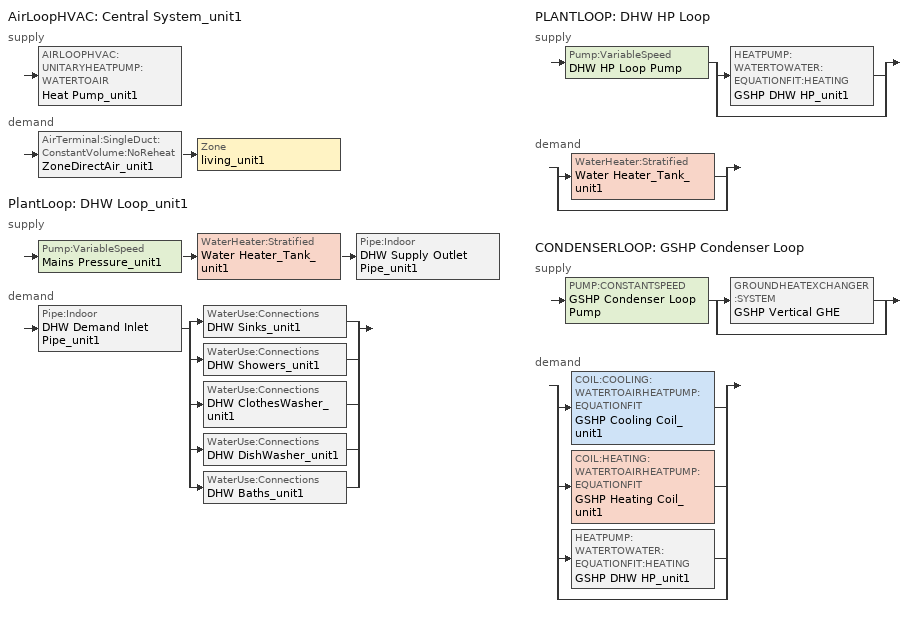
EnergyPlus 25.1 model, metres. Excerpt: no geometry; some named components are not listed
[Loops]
AirLoopHVAC 'Central System_unit1'
 supply: AIRLOOPHVAC:UNITARYHEATPUMP:WATERTOAIR 'Heat Pump_unit1'
 demand: AirTerminal:SingleDuct:ConstantVolume:NoReheat 'ZoneDirectAir_unit1' > Zone 'living_unit1'
PlantLoop 'DHW Loop_unit1'
 supply: Pump:VariableSpeed 'Mains Pressure_unit1' > WaterHeater:Stratified 'Water Heater_Tank_unit1' > Pipe:Indoor 'DHW Supply Outlet Pipe_unit1'
 demand: Pipe:Indoor 'DHW Demand Inlet Pipe_unit1' > split
  | WaterUse:Connections 'DHW Sinks_unit1'
  | WaterUse:Connections 'DHW Showers_unit1'
  | WaterUse:Connections 'DHW ClothesWasher_unit1'
  | WaterUse:Connections 'DHW DishWasher_unit1'
  | WaterUse:Connections 'DHW Baths_unit1'
PLANTLOOP 'DHW HP Loop'
 supply: Pump:VariableSpeed 'DHW HP Loop Pump' > split
  | HEATPUMP:WATERTOWATER:EQUATIONFIT:HEATING 'GSHP DHW HP_unit1'
  | bypass
 demand: split
  | WaterHeater:Stratified 'Water Heater_Tank_unit1'
  | bypass
CONDENSERLOOP 'GSHP Condenser Loop'
 supply: PUMP:CONSTANTSPEED 'GSHP Condenser Loop Pump' > split
  | GROUNDHEATEXCHANGER:SYSTEM 'GSHP Vertical GHE'
  | bypass
 demand: split
  | COIL:COOLING:WATERTOAIRHEATPUMP:EQUATIONFIT 'GSHP Cooling Coil_unit1'
  | COIL:HEATING:WATERTOAIRHEATPUMP:EQUATIONFIT 'GSHP Heating Coil_unit1'
  | HEATPUMP:WATERTOWATER:EQUATIONFIT:HEATING 'GSHP DHW HP_unit1'
  | bypass
[Material] Thermal Absorptance=0.9
Name | Roughness | Thickness | Conductivity | Density | Specific Heat | Solar Absorptance | Visible Absorptance
CopperPipe | MediumRough | 0.01905 | 401 | 2243 | 837 | 0.65 | 0.65
Pipe Insulation | VeryRough | 0.0406504 | 0.0331717 | 91 | 836 | 0.5 | 0.5
[Construction]
Insulated Pipe: Pipe Insulation, CopperPipe
[DesignSpecification:OutdoorAir]
SZ_DSOA_living_unit1: Outdoor Air Method=Flow/Zone; Outdoor Air Flow per Person=0; Outdoor Air Flow per Zone=0.0424753
[Sizing:Zone]
living_unit1: Zone Cooling Design Supply Air Temperature Input Method=SupplyAirTemperature; Zone Cooling Design Supply Air Temperature=12; Zone Heating Design Supply Air Temperature Input Method=SupplyAirTemperature; Zone Heating Design Supply Air Temperature=32.22; Zone Cooling Design Supply Air Humidity Ratio=0.0075; Zone Heating Design Supply Air Humidity Ratio=0.008; Design Specification Outdoor Air Object=SZ_DSOA_living_unit1; Cooling Design Air Flow Method=DesignDay; Cooling Minimum Air Flow per Zone Floor Area=0.000762; Heating Design Air Flow Method=DesignDay; Heating Maximum Air Flow per Zone Floor Area=0.002032; Heating Maximum Air Flow=0.141576; Heating Maximum Air Flow Fraction=0.3
[Sizing:System]
Central System_unit1: Type of Load to Size On=Sensible; Design Outdoor Air Flow Rate=autosize; Central Heating Maximum System Air Flow Ratio=1; Preheat Design Temperature=7; Preheat Design Humidity Ratio=0.008; Precool Design Temperature=11; Precool Design Humidity Ratio=0.0075; Central Cooling Design Supply Air Temperature=12; Central Heating Design Supply Air Temperature=32.22; Type of Zone Sum to Use=NonCoincident; 100 Outdoor Air in Cooling=No; 100 Outdoor Air in Heating=No; Central Cooling Design Supply Air Humidity Ratio=0.0075; Central Heating Design Supply Air Humidity Ratio=0.008; Cooling Supply Air Flow Rate Method=DesignDay; Heating Supply Air Flow Rate Method=DesignDay; Zone Maximum Outdoor Air Fraction=1; Cooling Design Capacity Method=FractionOfAutosizedCoolingCapacity; Cooling Design Capacity=autosize; Fraction of Autosized Cooling Design Capacity=1.15; Heating Design Capacity Method=FractionOfAutosizedHeatingCapacity; Heating Design Capacity=autosize; Fraction of Autosized Heating Design Capacity=1.25; Central Cooling Capacity Control Method=OnOff
[Sizing:Plant]
DHW Loop_unit1: Loop Type=Heating; Design Loop Exit Temperature=48.8889; Loop Design Temperature Difference=5.55556
[SIZING:PLANT] Sizing Option=NonCoincident; Zone Timesteps in Averaging Window=1
Name | Loop Type | Design Loop Exit Temperature | Loop Design Temperature Difference
DHW HP Loop | Heating | 55 | 16.99
GSHP Condenser Loop | Condenser | 30 | 5.5
[ZoneControl:Thermostat]
Zone Thermostat_unit1: Zone or ZoneList=living_unit1; Control Type Schedule=zone_control_type; Control 1=thermostat_living Dual SP Control
[ThermostatSetpoint:DualSetpoint]
thermostat_living Dual SP Control: Heating Setpoint Temperature Schedule=heating_sch; Cooling Setpoint Temperature Schedule=cooling_sch
[ZoneHVAC:EnergyRecoveryVentilator]
ERV_unit1: Availability Schedule=always_avail; Heat Exchanger=OA_Heat_Recovery_Unit1; Supply Air Flow Rate=0.0424753; Exhaust Air Flow Rate=0.0424753; Supply Air Fan=OASupplyFan_unit1; Exhaust Air Fan=OAExhaustFan_unit1
[AirTerminal:SingleDuct:ConstantVolume:NoReheat]
ZoneDirectAir_unit1: Availability Schedule=always_avail; Maximum Air Flow Rate=autosize
[Zone equipment]
living_unit1: ZoneDirectAir_unit1, ERV_unit1
[Fan:OnOff] Availability Schedule=always_avail
Name | Fan Total Efficiency | Pressure Rise | Maximum Flow Rate | Motor Efficiency | Motor In Airstream Fraction | EndUse Subcategory
Supply Fan_unit1 | 0.50054 | 400 | autosize | 0.863 | 1 | General
OASupplyFan_unit1; OAExhaustFan_unit1 | 0.6 | 1059.44 | 0.0424753 | 1 | 0 | Ventilation
[Coil:Heating:Electric]
Supp Heating Coil_unit1: Availability Schedule=always_avail; Efficiency=1; Nominal Capacity=autosize
[COIL:COOLING:WATERTOAIRHEATPUMP:EQUATIONFIT]
GSHP Cooling Coil_unit1: Rated Air Flow Rate=autosize; Rated Water Flow Rate=autosize; Gross Rated Total Cooling Capacity=autosize; Gross Rated Sensible Cooling Capacity=autosize; Gross Rated Cooling COP=7.00776; Rated Entering Water Temperature=25; Rated Entering Air DryBulb Temperature=27; Rated Entering Air WetBulb Temperature=19; Total Cooling Capacity Curve=GSHP_TotCoolCap; Sensible Cooling Capacity Curve=GSHP_CoolSensCap; Cooling Power Consumption Curve=GSHP_CoolPow; Part Load Fraction Correlation Curve=GSHP_PLF; Nominal Time for Condensate Removal to Begin=0; Ratio of Initial Moisture Evaporation Rate and Steady State Latent Capacity=0; Maximum Cycling Rate=2.5; Latent Capacity Time Constant=60; Fan Delay Time=60
[COIL:HEATING:WATERTOAIRHEATPUMP:EQUATIONFIT]
GSHP Heating Coil_unit1: Rated Air Flow Rate=autosize; Rated Water Flow Rate=autosize; Gross Rated Heating Capacity=autosize; Gross Rated Heating COP=3.16705; Rated Entering Water Temperature=0; Rated Entering Air DryBulb Temperature=20; Ratio of Rated Heating Capacity to Rated Cooling Capacity=1; Heating Capacity Curve=GSHP_HeatCap; Heating Power Consumption Curve=GSHP_HeatPow; Part Load Fraction Correlation Curve=GSHP_PLF
[HeatExchanger:AirToAir:SensibleAndLatent]
OA_Heat_Recovery_Unit1: Availability Schedule=always_avail; Nominal Supply Air Flow Rate=0.0424753; Sensible Effectiveness at 100 Heating Air Flow=0.65; Latent Effectiveness at 100 Heating Air Flow=0; Sensible Effectiveness at 100 Cooling Air Flow=0.65; Latent Effectiveness at 100 Cooling Air Flow=0; Nominal Electric Power=0; Supply Air Outlet Temperature Control=No; Heat Exchanger Type=Plate; Frost Control Type=None; Threshold Temperature=-16.8333; Initial Defrost Time Fraction=0.083; Rate of Defrost Time Fraction Increase=0.0216; Economizer Lockout=No
[AIRLOOPHVAC:UNITARYHEATPUMP:WATERTOAIR]
Heat Pump_unit1: Availability Schedule=always_avail; Supply Air Flow Rate=autosize; Controlling Zone or Thermostat Location=living_unit1; Supply Air Fan=Supply Fan_unit1; Heating Coil=GSHP Heating Coil_unit1; Heating Convergence=0.001; Cooling Coil=GSHP Cooling Coil_unit1; Cooling Convergence=0.001; Supplemental Heating Coil=Supp Heating Coil_unit1; Maximum Supply Air Temperature from Supplemental Heater=50; Maximum Outdoor DryBulb Temperature for Supplemental Heater Operation=10; Fan Placement=BlowThrough; Supply Air Fan Operating Mode Schedule=fan_cycle; Dehumidification Control Type=None; Heat Pump Coil Water Flow Mode=Cycling
[AirLoopHVAC]
Central System_unit1: Design Supply Air Flow Rate=autosize
[Pipe:Indoor] Construction=Insulated Pipe; Environment Type=ZONE; Ambient Temperature Zone=living_unit1; Pipe Inside Diameter=0.02; Pipe Length=7
DHW Demand Inlet Pipe_unit1; DHW Supply Outlet Pipe_unit1
[Pump:VariableSpeed]
Mains Pressure_unit1: Design Maximum Flow Rate=autosize; Design Pump Head=1; Design Power Consumption=0; Motor Efficiency=1; Fraction of Motor Inefficiencies to Fluid Stream=0; Coefficient 1 of the Part Load Performance Curve=0; Coefficient 2 of the Part Load Performance Curve=1; Coefficient 3 of the Part Load Performance Curve=0; Coefficient 4 of the Part Load Performance Curve=0; Design Minimum Flow Rate=0; Pump Control Type=Intermittent
[PUMP:VARIABLESPEED]
DHW HP Loop Pump: Design Maximum Flow Rate=autosize; Design Pump Head=50000; Design Power Consumption=autosize; Motor Efficiency=0.87; Fraction of Motor Inefficiencies to Fluid Stream=0; Coefficient 1 of the Part Load Performance Curve=0; Coefficient 2 of the Part Load Performance Curve=1; Coefficient 3 of the Part Load Performance Curve=0; Coefficient 4 of the Part Load Performance Curve=0; Design Minimum Flow Rate=0; Pump Control Type=Intermittent; Design Power Sizing Method=PowerPerFlowPerPressure; Design Electric Power per Unit Flow Rate=348701.1; Design Shaft Power per Unit Flow Rate per Unit Head=1.28205; Design Minimum Flow Rate Fraction=0; EndUse Subcategory=General
[PUMP:CONSTANTSPEED]
GSHP Condenser Loop Pump: Design Flow Rate=autosize; Design Pump Head=50000; Design Power Consumption=autosize; Motor Efficiency=0.87; Fraction of Motor Inefficiencies to Fluid Stream=0; Pump Control Type=Continuous; Design Power Sizing Method=PowerPerFlowPerPressure; Design Electric Power per Unit Flow Rate=348701.1; Design Shaft Power per Unit Flow Rate per Unit Head=1.28205; EndUse Subcategory=General
[HEATPUMP:WATERTOWATER:EQUATIONFIT:HEATING]
GSHP DHW HP_unit1: Reference Load Side Flow Rate=autosize; Reference Source Side Flow Rate=autosize; Reference Heating Capacity=autosize; Reference Heating Power Consumption=autosize; Heating Capacity Curve=GSHP_HeatCap_QuadLinear; Heating Compressor Power Curve=GSHP_HeatPwr_QuadLinear; Reference Coefficient of Performance=7.5; Sizing Factor=1
[WaterHeater:Stratified]
Water Heater_Tank_unit1: EndUse Subcategory=Water Heater; Tank Volume=0.302833; Tank Height=1.594; Tank Shape=VerticalCylinder; Maximum Temperature Limit=60; Heater Priority Control=MasterSlave; Heater 1 Setpoint Temperature Schedule=Water Heater_Tank_unit1 Backup Setpoint; Heater 1 Deadband Temperature Difference=2; Heater 1 Capacity=4500; Heater 1 Height=1.129; Heater 2 Setpoint Temperature Schedule=Water Heater_Tank_unit1 Backup Setpoint; Heater 2 Deadband Temperature Difference=2; Heater 2 Capacity=0; Heater 2 Height=0.266; Heater Fuel Type=Electricity; Heater Thermal Efficiency=1; Off Cycle Parasitic Fuel Consumption Rate=8.3; Off Cycle Parasitic Fuel Type=Electricity; Off Cycle Parasitic Heat Fraction to Tank=0; Off Cycle Parasitic Height=1; On Cycle Parasitic Fuel Consumption Rate=8.3; On Cycle Parasitic Fuel Type=Electricity; On Cycle Parasitic Heat Fraction to Tank=0; On Cycle Parasitic Height=1; Ambient Temperature Indicator=Zone; Ambient Temperature Zone=garage1; Uniform Skin Loss Coefficient per Unit Area to Ambient Temperature=0.232136; Skin Loss Fraction to Zone=1; Off Cycle Flue Loss Fraction to Zone=1; Use Side Effectiveness=1; Use Side Inlet Height=0; Use Side Outlet Height=autocalculate; Source Side Effectiveness=1; Source Side Inlet Height=0.7; Source Side Outlet Height=0; Inlet Mode=Fixed; Use Side Design Flow Rate=autosize; Source Side Design Flow Rate=0.0001174; Indirect Water Heating Recovery Time=1.5; Number of Nodes=6; Source Side Flow Control Mode=StorageTank
[WaterHeater:Sizing]
Water Heater_Tank_unit1: Design Mode=ResidentialHUD-FHAMinimum; Number of Bedrooms=3; Number of Bathrooms=3
[PlantLoop]
DHW Loop_unit1: Fluid Type=Water; Plant Equipment Operation Scheme=DHW Loop Operation_unit1; Maximum Loop Temperature=100; Minimum Loop Temperature=0; Maximum Loop Flow Rate=autosize; Minimum Loop Flow Rate=0; Plant Loop Volume=autocalculate; Load Distribution Scheme=Optimal
[PLANTLOOP]
DHW HP Loop: Fluid Type=Water; Plant Equipment Operation Scheme=DHW HP Loop Operation Schemes; Maximum Loop Temperature=70; Minimum Loop Temperature=10; Maximum Loop Flow Rate=autosize; Minimum Loop Flow Rate=0; Plant Loop Volume=autosize; Load Distribution Scheme=Optimal; Plant Loop Demand Calculation Scheme=SingleSetpoint; Common Pipe Simulation=None; Pressure Simulation Type=None; Loop Circulation Time=2
[CONDENSERLOOP]
GSHP Condenser Loop: Fluid Type=UserDefinedFluidType; User Defined Fluid Type=GSHP Condenser Loop PropyleneGlycol 30%; Condenser Equipment Operation Scheme=GSHP Condenser Loop Operation Schemes; Maximum Loop Temperature=80; Minimum Loop Temperature=-10; Maximum Loop Flow Rate=autosize; Minimum Loop Flow Rate=0; Condenser Loop Volume=autocalculate; Load Distribution Scheme=SequentialLoad; Pressure Simulation Type=None; Loop Circulation Time=2
[PlantEquipmentList]
DHW Plant Equipment_unit1: Water Heater_Tank_unit1
[PLANTEQUIPMENTLIST]
DHW HP Loop Equipment List: GSHP DHW HP_unit1
[CONDENSEREQUIPMENTLIST]
GSHP Condenser Loop Equipment List: GSHP Vertical GHE
[PLANTEQUIPMENTOPERATION:UNCONTROLLED]
GSHP Condenser Loop Uncontrolled Operation: Equipment List=GSHP Condenser Loop Equipment List
[PlantEquipmentOperation:HeatingLoad]
DHW Control Scheme_unit1: Load Range 1 Lower Limit=0; Load Range 1 Upper Limit=1000000000000000; Range 1 Equipment List=DHW Plant Equipment_unit1
[PLANTEQUIPMENTOPERATION:HEATINGLOAD]
DHW HP Loop HeatingLoad Operation: Load Range 1 Lower Limit=0; Load Range 1 Upper Limit=1000000000; Range 1 Equipment List=DHW HP Loop Equipment List
[PlantEquipmentOperationSchemes]
DHW Loop Operation_unit1: Control Scheme 1=DHW Control Scheme_unit1; Control Scheme 1 Schedule=always_avail
[PLANTEQUIPMENTOPERATIONSCHEMES]
DHW HP Loop Operation Schemes: Control Scheme 1=DHW HP Loop HeatingLoad Operation; Control Scheme 1 Schedule=always_avail
[CONDENSEREQUIPMENTOPERATIONSCHEMES]
GSHP Condenser Loop Operation Schemes: Control Scheme 1=GSHP Condenser Loop Uncontrolled Operation; Control Scheme 1 Schedule=always_avail
[SetpointManager:Scheduled]
DHW Loop Setpoint Manager_unit1: Control Variable=Temperature; Schedule=DHWSupplySetpoint; Setpoint Node or NodeList=DHW Supply Outlet Node_unit1
[SETPOINTMANAGER:SCHEDULED]
DHW HP Loop Setpoint Manager: Control Variable=Temperature; Schedule=DHW HP Loop Temp Schedule; Setpoint Node or NodeList=DHW HP Loop Supply Outlet Node
[SETPOINTMANAGER:FOLLOWGROUNDTEMPERATURE]
GSHP Condenser Loop Setpoint Manager: Control Variable=Temperature; Offset Temperature Difference=0; Maximum Setpoint Temperature=80; Minimum Setpoint Temperature=-10; Setpoint Node or NodeList=GSHP Condenser Loop Supply Outlet Node
[WaterUse:Equipment] EndUse Subcategory=Domestic Hot Water
Name | Peak Flow Rate | Flow Rate Fraction Schedule | Target Temperature Schedule
Clothes Washer_unit1 | 1.62192e-06 | ClothesWasher_flow_sch | CWWaterTempSchedule
Dishwasher_unit1 | 6.36685e-07 | Dishwasher_flow_sch | DWWaterTempSchedule
Sinks_unit1 | 7.1934e-05 | BA_sink_sch | SSBWaterTempSchedule
Showers_unit1 | 0.000141975 | BA_shower_sch | SSBWaterTempSchedule
Baths_unit1 | 0.00027764 | BA_bath_sch | SSBWaterTempSchedule
[WaterUse:Connections] Drain Water Heat Exchanger Type=None
Name | Water Use Equipment 1
DHW Sinks_unit1 | Sinks_unit1
DHW Showers_unit1 | Showers_unit1
DHW ClothesWasher_unit1 | Clothes Washer_unit1
DHW DishWasher_unit1 | Dishwasher_unit1
DHW Baths_unit1 | Baths_unit1
[Schedule:Day:Hourly]
DishwasherWeekday_flow_sch: 0.115858, 0.0514759, 0.0385692, 0.0257379, 0.0257379, 0.0772138, 0.154503, 0.231792, 0.437922, 0.489398, 0.425016, 0.360633, 0.309082, 0.347726, 0.283344, 0.270437, 0.283344, 0.373464, 0.656883, 0.8372, 0.682621, 0.502305, 0.33482, 0.231792
DishwasherWeekend_flow_sch: 0.124134, 0.0551527, 0.0413241, 0.0275764, 0.0275764, 0.0827291, 0.165539, 0.248349, 0.469202, 0.524355, 0.455374, 0.386393, 0.331159, 0.372564, 0.303583, 0.289754, 0.303583, 0.40014, 0.703804, 0.897, 0.73138, 0.538184, 0.358735, 0.248349
DishwasherVacation_flow_sch; ClothesWasherVacation_flow_sch: 0, 0, 0, 0, 0, 0, 0, 0, 0, 0, 0, 0, 0, 0, 0, 0, 0, 0, 0, 0, 0, 0, 0, 0
ClothesWasherWeekday_flow_sch: 0.0796475, 0.0637009, 0.0318078, 0.0318078, 0.0637009, 0.095594, 0.191188, 0.414354, 0.621574, 0.7332, 0.717253, 0.637521, 0.573735, 0.510034, 0.446247, 0.414354, 0.430301, 0.414354, 0.414354, 0.414354, 0.414354, 0.398408, 0.270921, 0.143434
ClothesWasherWeekend_flow_sch: 0.097441, 0.077932, 0.0389138, 0.0389138, 0.077932, 0.11695, 0.2339, 0.506923, 0.760436, 0.897, 0.877491, 0.779946, 0.701909, 0.623977, 0.545941, 0.506923, 0.526432, 0.506923, 0.506923, 0.506923, 0.506923, 0.487414, 0.331446, 0.175477
[Schedule:Week:Compact]
DishwasherWeek_flow_sch: For: Weekdays, DishwasherWeekday_flow_sch, For: CustomDay1, DishwasherVacation_flow_sch, For: AllOtherDays, DishwasherWeekend_flow_sch
ClothesWasherWeek_flow_sch: For: Weekdays, ClothesWasherWeekday_flow_sch, For: CustomDay1, ClothesWasherVacation_flow_sch, For: AllOtherDays, ClothesWasherWeekend_flow_sch
[Schedule:Year]
Dishwasher_flow_sch: DishwasherWeek_flow_sch, 1, 1, 12, 31
ClothesWasher_flow_sch: ClothesWasherWeek_flow_sch, 1, 1, 12, 31
[Schedule:Compact]
BA_shower_sch: Through: 12/31, For: AllDays, Until: 1:00, 0.00174682, Until: 2:00, 0.000794011, Until: 3:00, 0.000476407, Until: 4:00, 0.000794011, Until: 5:00, 0.00222323, Until: 6:00, 0.00825772, Until: 7:00, 0.0187387, Until: 8:00, 0.0185799, Until: 9:00, 0.0150862, Until: 10:00, 0.0117514, Until: 11:00, 0.00952813, Until: 12:00, 0.0074637, Until: 13:00, 0.00539928, Until: 14:00, 0.00460526, Until: 15:00, 0.00412886, Until: 16:00, 0.00397006, Until: 17:00, 0.00476407, Until: 18:00, 0.00619329, Until: 19:00, 0.00666969, Until: 20:00, 0.00666969, Until: 21:00, 0.00666969, Until: 22:00, 0.00651089, Until: 23:00, 0.00460526, Until: 24:00, 0.00333485
BA_bath_sch: Through: 12/31, For: AllDays, Until: 1:00, 0.000163091, Until: 2:00, 8.15455e-05, Until: 3:00, 8.15455e-05, Until: 4:00, 8.15455e-05, Until: 5:00, 0.000163091, Until: 6:00, 0.000387341, Until: 7:00, 0.000937773, Until: 8:00, 0.00118241, Until: 9:00, 0.0013455, Until: 10:00, 0.00118241, Until: 11:00, 0.000937773, Until: 12:00, 0.000713523, Until: 13:00, 0.000631977, Until: 14:00, 0.000468886, Until: 15:00, 0.000468886, Until: 16:00, 0.000468886, Until: 17:00, 0.000795068, Until: 18:00, 0.000937773, Until: 19:00, 0.00156975, Until: 20:00, 0.00203864, Until: 21:00, 0.00203864, Until: 22:00, 0.00156975, Until: 23:00, 0.0013455, Until: 24:00, 0.000795068
BA_sink_sch: Through: 12/31, For: AllDays, Until: 1:00, 0.00387389, Until: 2:00, 0.00193694, Until: 3:00, 0.00138353, Until: 4:00, 0.00138353, Until: 5:00, 0.00193694, Until: 6:00, 0.00498071, Until: 7:00, 0.0116217, Until: 8:00, 0.0171558, Until: 9:00, 0.0182626, Until: 10:00, 0.0171558, Until: 11:00, 0.0149421, Until: 12:00, 0.0138353, Until: 13:00, 0.0135586, Until: 14:00, 0.0124518, Until: 15:00, 0.0118984, Until: 16:00, 0.011345, Until: 17:00, 0.0132819, Until: 18:00, 0.0179859, Until: 19:00, 0.020753, Until: 20:00, 0.0190927, Until: 21:00, 0.0157723, Until: 22:00, 0.0132819, Until: 23:00, 0.0110682, Until: 24:00, 0.00747107
zone_control_type: Through: 12/31, For: AllDays, Until 24:00, 4
always_avail: Through: 12/31, For: AllDays, Until: 24:00, 1
heating_sch: Through: 12/31, For: AllDays, Until: 24:00, 22.2222
cooling_sch: Through: 12/31, For: AllDays, Until: 24:00, 23.8889
fan_cycle: Through: 12/31, For: AllDays, Until: 24:00, 0
[SCHEDULE:COMPACT]
Water Heater_Tank_unit1 Backup Setpoint: Through: 12/31, For: AllDays, Until: 24:00, 45
DHW HP Loop Temp Schedule: Through: 12/31, For: AllDays, Until: 24:00, 55
[Schedule:Constant]
Name | Hourly Value
DWWaterTempSchedule; CWWaterTempSchedule; DHWSupplySetpoint | 48.8889
SSBWaterTempSchedule | 40.5556
[CURVE:QUADLINEAR] Maximum Value of w=100; Maximum Value of x=100; Minimum Value of y=0; Maximum Value of y=100; Minimum Value of z=0; Maximum Value of z=100
Name | Coefficient1 Constant | Coefficient2 w | Coefficient3 x | Coefficient4 y | Coefficient5 z | Minimum Value of w | Minimum Value of x
GSHP_TotCoolCap | -9.0458 | 10.7553 | -1.69938 | 0.737989 | 0 | -100 | -100
GSHP_CoolPow | -3.50303 | -1.06707 | 4.34837 | 1.02529 | 0 | -100 | -100
GSHP_HeatCap | -1.82449 | -3.31282 | 5.59306 | 0.858772 | 0 | -100 | -100
GSHP_HeatPow | -2.44429 | 0.934305 | 1.76364 | 0.775629 | 0 | -100 | -100
GSHP_HeatCap_QuadLinear | -3.33491 | -0.514519 | 4.51593 | 0.0179711 | 0.155798 | 0 | 0
GSHP_HeatPwr_QuadLinear | -8.93122 | 8.57036 | 1.29661 | -0.216292 | 0.0338624 | 0 | 0
[CURVE:QUINTLINEAR]
GSHP_CoolSensCap: Coefficient1 Constant=-5.17922; Coefficient2 v=17.0277; Coefficient3 w=-11.2618; Coefficient4 x=-0.929301; Coefficient5 y=0.72747; Coefficient6 z=0; Minimum Value of v=-100; Maximum Value of v=100; Minimum Value of w=-100; Maximum Value of w=100; Minimum Value of x=-100; Maximum Value of x=100; Minimum Value of y=0; Maximum Value of y=100; Minimum Value of z=0; Maximum Value of z=100
[CURVE:QUADRATIC]
GSHP_PLF: Coefficient1 Constant=0.75; Coefficient2 x=0.25; Coefficient3 x2=0; Minimum Value of x=0; Maximum Value of x=1
